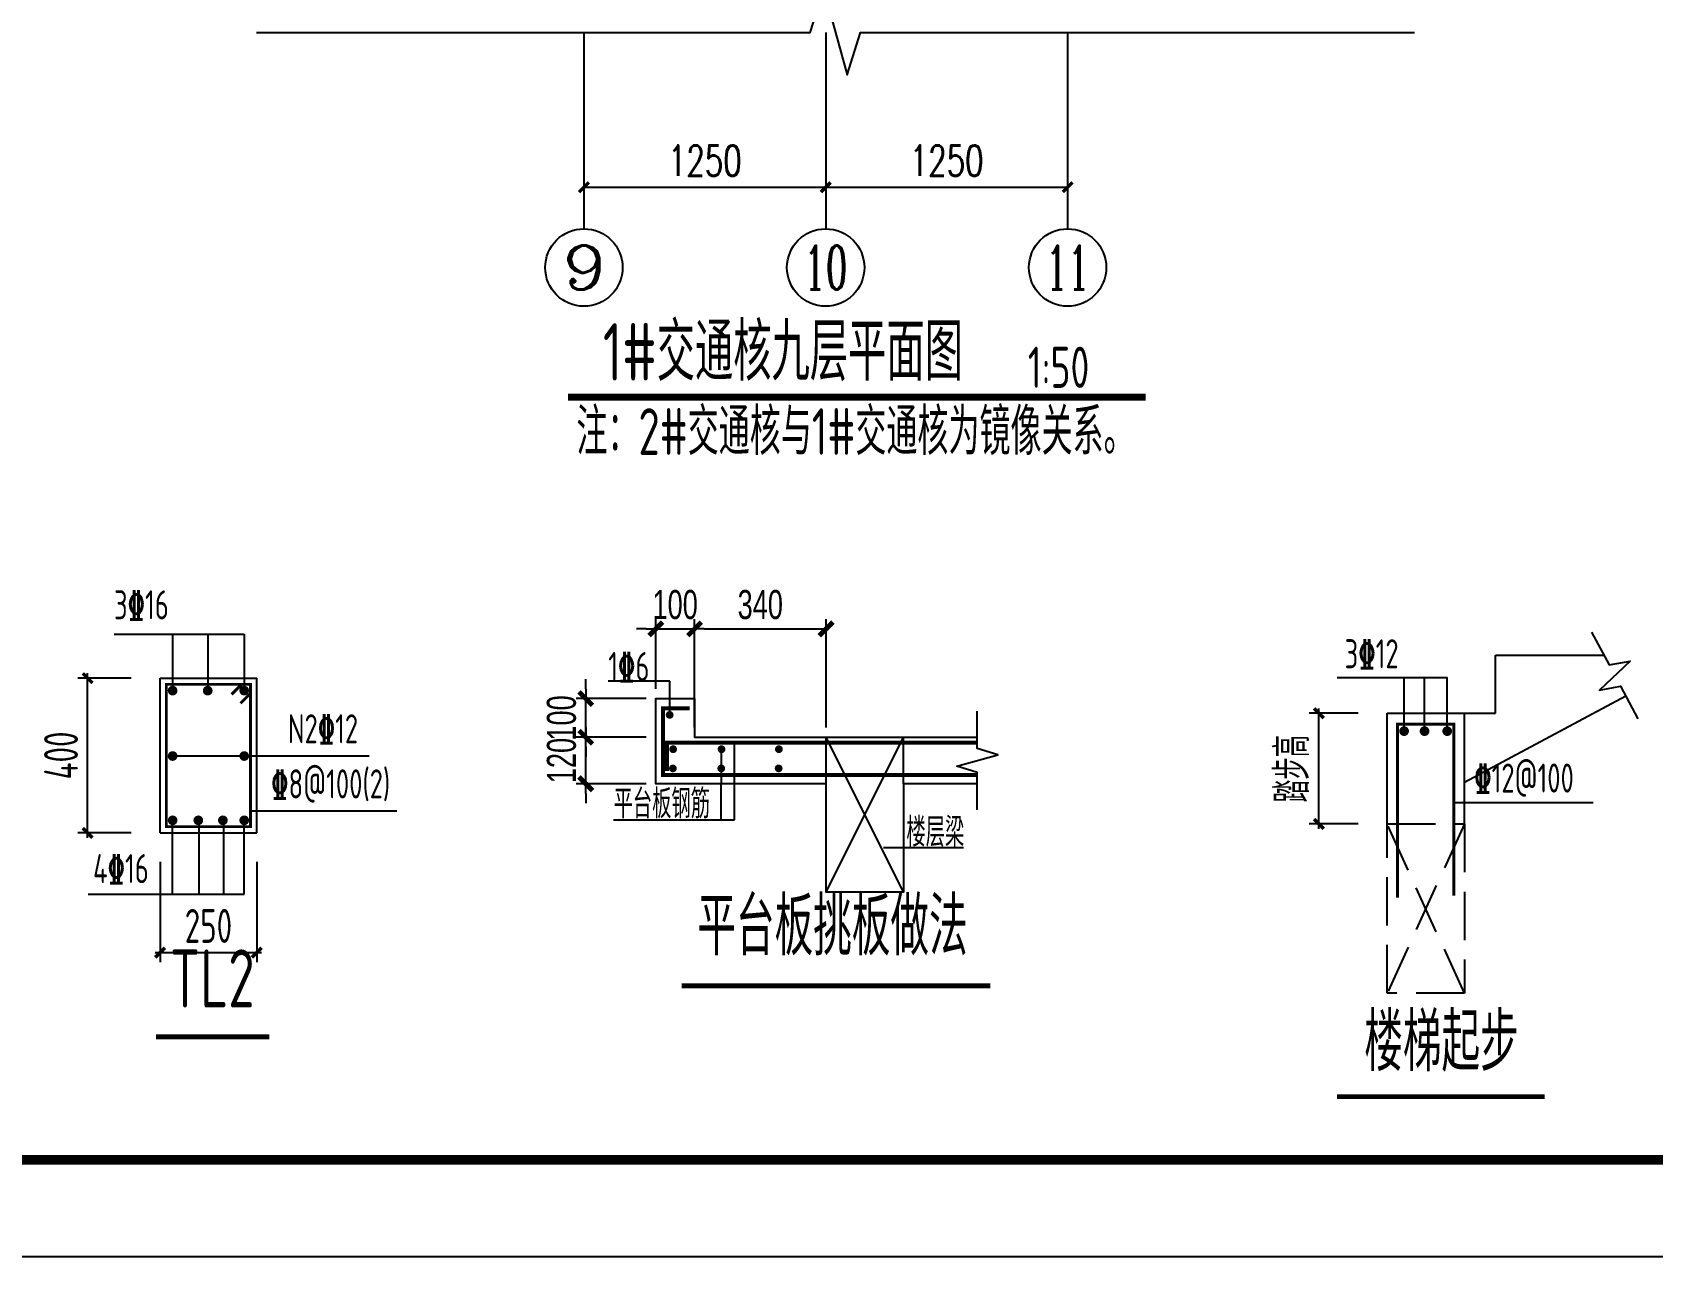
# Model space of a CAD drawing. Extents: x -1712635 to -854203, y -534641 to -21985.
# Drawn here: x -1017346 to -1008971, y -130393 to -124068 of the extents above; entities that cross this region are included whole.
import ezdxf
from ezdxf.enums import TextEntityAlignment as Align

# ---------------------------------------------------------------- set-up
doc = ezdxf.new("R2010")
doc.units = 0
doc.header["$LTSCALE"] = 1000
doc.linetypes.add('DASH', pattern=[0.35, 0.25, -0.1])
doc.layers.get('0').update_dxf_attribs({"linetype": 'CONTINUOUS'})
doc.layers.get('Defpoints').update_dxf_attribs({"linetype": 'CONTINUOUS'})
for name, color, linetype in [('-TK', 7, 'CONTINUOUS'), ('A-AXIS_TEXT', 7, 'CONTINUOUS'), ('AXIS', 3, 'CONTINUOUS'), ('DIM', 2, 'CONTINUOUS'), ('DIM_SYMB', 3, 'CONTINUOUS'), ('FSK_DIM', 3, 'CONTINUOUS'), ('NUM', 7, 'CONTINUOUS'), ('PUB_DIM', 3, 'CONTINUOUS'), ('PUB_TEXT', 2, 'CONTINUOUS'), ('REIN', 6, 'CONTINUOUS'), ('S_E_STAIR', 4, 'CONTINUOUS'), ('Sbeam-s', 3, 'CONTINUOUS'), ('TEXT', 2, 'CONTINUOUS'), ('THIN', 7, 'CONTINUOUS'), ('WALL', 2, 'CONTINUOUS'), ('大样详图_文字', 60, 'CONTINUOUS'), ('结构大样', 132, 'CONTINUOUS')]:
    doc.layers.add(name, color=color, linetype=linetype)
doc.layers.add('AXIS_TEXT', color=7, linetype='CONTINUOUS', lineweight=20)
doc.styles.add('_TCH_AXIS', font='COMPLEX', dxfattribs={"bigfont": 'GBCBIG'})
doc.styles.add('_TCH_DIM_T3', font='SIMPLEX', dxfattribs={"width": 0.705882, "bigfont": 'GBCBIG'})
doc.styles.add('BW_Dim', font='Bweng.shx', dxfattribs={"width": 0.7, "bigfont": 'hztxt.shx'})
doc.styles.add('COMPLEX', font='COMPLEX')
doc.styles.add('TSSD_DIMENSION', font='Tssdeng.shx', dxfattribs={"width": 0.7, "bigfont": 'tssdchn.shx'})
doc.styles.add('TSSD_Norm', font='Tssdeng.shx', dxfattribs={"bigfont": 'tssdchn.shx'})
doc.styles.add('TSSD_REIN', font='tssdeng.shx', dxfattribs={"width": 0.7, "height": 300, "bigfont": 'tssdchn.shx'})
doc.dimstyles.new('_TCH_ARCH&&50', dxfattribs={"dimtxt": 157.5, "dimasz": 50, "dimexe": 125, "dimexo": 150, "dimgap": 58.75, "dimtad": 1, "dimdec": 0, "dimzin": 0, "dimdsep": 46, "dimtxsty": '_TCH_DIM_T3', "dimblk": 'ARCHTICK', "dimcen": 0.09, "dimclrt": 7, "dimazin": 0, "dimtfac": 1, "dimtdec": 0, "dimtix": 1, "dimtmove": 2, "dimatfit": 3, "dimldrblk": 'ARCHTICK', "dimfxl": 0, "dimtolj": 1, "dimtzin": 0, "dimarcsym": 0})
doc.dimstyles.new('Cyz_25_50', dxfattribs={"dimtxt": 150, "dimasz": 50, "dimexe": 50, "dimexo": 50, "dimgap": 50, "dimtad": 1, "dimdec": 0, "dimlfac": 0.5, "dimzin": 0, "dimdsep": 46, "dimtxsty": 'BW_Dim', "dimblk": '_bwk', "dimcen": 0, "dimclrt": 7, "dimadec": 0, "dimazin": 0, "dimtfac": 1, "dimtdec": 0, "dimtix": 1, "dimtmove": 2, "dimatfit": 0, "dimfxl": 0, "dimtolj": 1, "dimtzin": 0, "dimarcsym": 0})
doc.dimstyles.new('TSSD_50_50', dxfattribs={"dimtxt": 175, "dimasz": 50, "dimexe": 50, "dimexo": 150, "dimgap": 50, "dimtad": 1, "dimdec": 0, "dimzin": 0, "dimdsep": 46, "dimtxsty": 'TSSD_DIMENSION', "dimblk": 'ARCHTICK', "dimcen": 0, "dimdle": 25, "dimclrt": 7, "dimadec": 0, "dimazin": 0, "dimtfac": 1, "dimtdec": 0, "dimtix": 1, "dimtmove": 2, "dimatfit": 3, "dimfxl": 0, "dimtolj": 1, "dimtzin": 0, "dimarcsym": 0})

# ---------------------------------------------------------------- blocks, each defined once
blk = doc.blocks.new('A1')
blk.add_lwpolyline([(0, 59400), (0, 0), (84100, 0), (84100, 59400)], close=True)
at = {"const_width": 100}
blk.add_lwpolyline([(2500, 58400), (2500, 1000), (83100, 1000), (83100, 58400)], close=True, dxfattribs=at)
blk = doc.blocks.new('_bwk')
blk.add_line((-1, 0), (0, 0))
at = {"const_width": 0.5}
blk.add_lwpolyline([(-0.7, -0.7), (0.7, 0.7)], dxfattribs=at)
blk = doc.blocks.new('*D1306')
at = {"layer": 'Defpoints', "color": 0}
for p in [(-1013923.4, -127150), (-1014123.4, -127510), (-1013923.4, -127510)]:
    blk.add_point(p, dxfattribs=at)
at = {"layer": 'FSK_DIM', "color": 0, "lineweight": -2}
for p, q in [((-1014123.4, -127460), (-1014123.4, -127100)), ((-1013923.4, -127460), (-1013923.4, -127100)), ((-1014173.4, -127150), (-1014223.4, -127150)), ((-1014123.4, -127150), (-1013923.4, -127150)), ((-1013873.4, -127150), (-1013823.4, -127150))]:
    blk.add_line(p, q, dxfattribs=at)
at = {"layer": 'FSK_DIM', "color": 0, "lineweight": -2, "xscale": 50, "yscale": 50, "zscale": 50}
blk.add_blockref('_bwk', (-1014123.4, -127150), dxfattribs=at)
at = {"layer": 'FSK_DIM', "color": 0, "lineweight": -2, "xscale": 50, "yscale": 50, "zscale": 50, "rotation": 180}
blk.add_blockref('_bwk', (-1013923.4, -127150), dxfattribs=at)
at = {"layer": 'FSK_DIM', "color": 7, "insert": (-1014023.4, -127025), "char_height": 150, "attachment_point": 5, "style": 'BW_Dim'}
blk.add_mtext('\\A1;100', dxfattribs=at)
blk = doc.blocks.new('*D1307')
at = {"layer": 'Defpoints', "color": 0}
for p in [(-1013243.4, -127150), (-1013923.4, -127710), (-1013243.4, -127710)]:
    blk.add_point(p, dxfattribs=at)
at = {"layer": 'FSK_DIM', "color": 0, "lineweight": -2}
for p, q in [((-1013923.4, -127660), (-1013923.4, -127100)), ((-1013243.4, -127660), (-1013243.4, -127100)), ((-1013873.4, -127150), (-1013293.4, -127150))]:
    blk.add_line(p, q, dxfattribs=at)
at = {"layer": 'FSK_DIM', "color": 0, "lineweight": -2, "xscale": 50, "yscale": 50, "zscale": 50, "rotation": 180}
blk.add_blockref('_bwk', (-1013923.4, -127150), dxfattribs=at)
at = {"layer": 'FSK_DIM', "color": 0, "lineweight": -2, "xscale": 50, "yscale": 50, "zscale": 50}
blk.add_blockref('_bwk', (-1013243.4, -127150), dxfattribs=at)
at = {"layer": 'FSK_DIM', "color": 7, "insert": (-1013583.4, -127025), "char_height": 150, "attachment_point": 5, "style": 'BW_Dim'}
blk.add_mtext('\\A1;340', dxfattribs=at)
blk = doc.blocks.new('*D1308')
at = {"layer": 'Defpoints', "color": 0}
for p in [(-1014485.4, -127710), (-1014123.4, -127710), (-1014123.4, -127950)]:
    blk.add_point(p, dxfattribs=at)
at = {"layer": 'FSK_DIM', "color": 0, "lineweight": -2}
for p, q in [((-1014485.4, -127660), (-1014485.4, -127610)), ((-1014173.4, -127710), (-1014535.4, -127710)), ((-1014485.4, -127950), (-1014485.4, -127710)), ((-1014173.4, -127950), (-1014535.4, -127950)), ((-1014485.4, -128000), (-1014485.4, -128050))]:
    blk.add_line(p, q, dxfattribs=at)
at = {"layer": 'FSK_DIM', "color": 0, "lineweight": -2, "xscale": 50, "yscale": 50, "zscale": 50}
for p, rotation in [((-1014485.4, -127710), 270), ((-1014485.4, -127950), 90)]:
    blk.add_blockref('_bwk', p, dxfattribs=dict(at, rotation=rotation))
at = {"layer": 'FSK_DIM', "color": 7, "insert": (-1014610.4, -127830), "char_height": 150, "attachment_point": 5, "rotation": 90, "style": 'BW_Dim'}
blk.add_mtext('\\A1;120', dxfattribs=at)
blk = doc.blocks.new('*D1309')
at = {"layer": 'Defpoints', "color": 0}
for p in [(-1014485.4, -127510), (-1014123.4, -127510), (-1014123.4, -127710)]:
    blk.add_point(p, dxfattribs=at)
at = {"layer": 'FSK_DIM', "color": 0, "lineweight": -2}
for p, q in [((-1014485.4, -127460), (-1014485.4, -127410)), ((-1014173.4, -127510), (-1014535.4, -127510)), ((-1014485.4, -127710), (-1014485.4, -127510)), ((-1014173.4, -127710), (-1014535.4, -127710)), ((-1014485.4, -127760), (-1014485.4, -127810))]:
    blk.add_line(p, q, dxfattribs=at)
at = {"layer": 'FSK_DIM', "color": 0, "lineweight": -2, "xscale": 50, "yscale": 50, "zscale": 50}
for p, rotation in [((-1014485.4, -127510), 270), ((-1014485.4, -127710), 90)]:
    blk.add_blockref('_bwk', p, dxfattribs=dict(at, rotation=rotation))
at = {"layer": 'FSK_DIM', "color": 7, "insert": (-1014610.4, -127610), "char_height": 150, "attachment_point": 5, "rotation": 90, "style": 'BW_Dim'}
blk.add_mtext('\\A1;100', dxfattribs=at)
blk = doc.blocks.new('_ArchTick')
at = {"color": 0, "const_width": 0.35}
blk.add_lwpolyline([(-0.5, -0.5), (0.5, 0.5)], dxfattribs=at)
blk = doc.blocks.new('*D1310')
at = {"layer": 'Defpoints', "color": 0}
for p in [(-1010696.3, -127585.3), (-1010343.8, -127585.3), (-1010343.8, -128157.5)]:
    blk.add_point(p, dxfattribs=at)
at = {"layer": 'DIM', "color": 0, "lineweight": -2}
for p, q in [((-1010493.8, -127585.3), (-1010746.3, -127585.3)), ((-1010696.3, -128182.5), (-1010696.3, -127560.3)), ((-1010493.8, -128157.5), (-1010746.3, -128157.5))]:
    blk.add_line(p, q, dxfattribs=at)
at = {"layer": 'DIM', "color": 0, "lineweight": -2, "xscale": 50, "yscale": 50, "zscale": 50}
for p, rotation in [((-1010696.3, -127585.3), 90), ((-1010696.3, -128157.5), 270)]:
    blk.add_blockref('_ArchTick', p, dxfattribs=dict(at, rotation=rotation))
at = {"layer": 'DIM', "color": 7, "insert": (-1010833.8, -127871.4), "char_height": 175, "attachment_point": 5, "rotation": 90, "style": 'TSSD_DIMENSION'}
blk.add_mtext('\\A1;踏步高', dxfattribs=at)
blk = doc.blocks.new('*D1311')
at = {"layer": 'Defpoints', "color": 0}
for p in [(-1016685.7, -128203.9), (-1016185.7, -128203.9), (-1016185.7, -128822)]:
    blk.add_point(p, dxfattribs=at)
at = {"layer": 'DIM', "color": 0, "lineweight": -2}
for p, q in [((-1016685.7, -128353.9), (-1016685.7, -128872)), ((-1016185.7, -128353.9), (-1016185.7, -128872)), ((-1016710.7, -128822), (-1016160.7, -128822))]:
    blk.add_line(p, q, dxfattribs=at)
at = {"layer": 'DIM', "color": 0, "lineweight": -2, "xscale": 50, "yscale": 50, "zscale": 50, "rotation": 180}
blk.add_blockref('_ArchTick', (-1016685.7, -128822), dxfattribs=at)
at = {"layer": 'DIM', "color": 0, "lineweight": -2, "xscale": 50, "yscale": 50, "zscale": 50}
blk.add_blockref('_ArchTick', (-1016185.7, -128822), dxfattribs=at)
at = {"layer": 'DIM', "color": 7, "insert": (-1016435.7, -128684.5), "char_height": 175, "attachment_point": 5, "style": 'TSSD_DIMENSION'}
blk.add_mtext('\\A1;250', dxfattribs=at)
blk = doc.blocks.new('*D1312')
at = {"layer": 'Defpoints', "color": 0}
for p in [(-1017060.2, -127403.9), (-1016685.7, -127403.9), (-1016685.7, -128203.9)]:
    blk.add_point(p, dxfattribs=at)
at = {"layer": 'DIM', "color": 0, "lineweight": -2}
for p, q in [((-1016835.7, -127403.9), (-1017110.2, -127403.9)), ((-1017060.2, -128228.9), (-1017060.2, -127378.9)), ((-1016835.7, -128203.9), (-1017110.2, -128203.9))]:
    blk.add_line(p, q, dxfattribs=at)
at = {"layer": 'DIM', "color": 0, "lineweight": -2, "xscale": 50, "yscale": 50, "zscale": 50}
for p, rotation in [((-1017060.2, -127403.9), 90), ((-1017060.2, -128203.9), 270)]:
    blk.add_blockref('_ArchTick', p, dxfattribs=dict(at, rotation=rotation))
at = {"layer": 'DIM', "color": 7, "insert": (-1017197.7, -127803.9), "char_height": 175, "attachment_point": 5, "rotation": 90, "style": 'TSSD_DIMENSION'}
blk.add_mtext('\\A1;400', dxfattribs=at)
blk = doc.blocks.new('_AXISO')
blk.add_circle((0, 0), 0.5)
at = {"layer": 'A-AXIS_TEXT', "style": 'COMPLEX', "width": 1.041667}
blk.add_attdef('A', text='', height=0.56, dxfattribs=at).set_placement((-0.25, -0.28), (0.25, -0.28), align=Align.FIT)
blk = doc.blocks.new('*D1286')
at = {"layer": 'Defpoints', "color": 0}
for p in [(-1014494.9, -124068.2), (-1013245.4, -124068.2), (-1013245.4, -124868.2)]:
    blk.add_point(p, dxfattribs=at)
at = {"layer": 'PUB_DIM', "color": 0, "lineweight": -2}
for p, q in [((-1014494.9, -124218.2), (-1014494.9, -124993.2)), ((-1013245.4, -124218.2), (-1013245.4, -124993.2)), ((-1014494.9, -124868.2), (-1013245.4, -124868.2))]:
    blk.add_line(p, q, dxfattribs=at)
at = {"layer": 'PUB_DIM', "color": 0, "lineweight": -2, "xscale": 50, "yscale": 50, "zscale": 50, "rotation": 180}
blk.add_blockref('_ArchTick', (-1014494.9, -124868.2), dxfattribs=at)
at = {"layer": 'PUB_DIM', "color": 0, "lineweight": -2, "xscale": 50, "yscale": 50, "zscale": 50}
blk.add_blockref('_ArchTick', (-1013245.4, -124868.2), dxfattribs=at)
at = {"layer": 'PUB_DIM', "color": 7, "insert": (-1013870.1, -124730.7), "char_height": 157.5, "attachment_point": 5, "style": '_TCH_DIM_T3'}
blk.add_mtext('\\A1;1250', dxfattribs=at)
blk = doc.blocks.new('*D1287')
at = {"layer": 'Defpoints', "color": 0}
for p in [(-1013245.4, -124068.2), (-1011994.9, -124068.2), (-1011994.9, -124868.2)]:
    blk.add_point(p, dxfattribs=at)
at = {"layer": 'PUB_DIM', "color": 0, "lineweight": -2}
for p, q in [((-1013245.4, -124218.2), (-1013245.4, -124993.2)), ((-1011994.9, -124218.2), (-1011994.9, -124993.2)), ((-1013245.4, -124868.2), (-1011994.9, -124868.2))]:
    blk.add_line(p, q, dxfattribs=at)
at = {"layer": 'PUB_DIM', "color": 0, "lineweight": -2, "xscale": 50, "yscale": 50, "zscale": 50, "rotation": 180}
blk.add_blockref('_ArchTick', (-1013245.4, -124868.2), dxfattribs=at)
at = {"layer": 'PUB_DIM', "color": 0, "lineweight": -2, "xscale": 50, "yscale": 50, "zscale": 50}
blk.add_blockref('_ArchTick', (-1011994.9, -124868.2), dxfattribs=at)
at = {"layer": 'PUB_DIM', "color": 7, "insert": (-1012620.1, -124730.7), "char_height": 157.5, "attachment_point": 5, "style": '_TCH_DIM_T3'}
blk.add_mtext('\\A1;1250', dxfattribs=at)

msp = doc.modelspace()

# ---------------------------------------------------------------- linework, layer by layer
at = {"layer": 'AXIS'}
for p, q in [((-1014494.9, -124068.17), (-1014494.9, -125082.78)), ((-1013245.38, -124068.17), (-1013245.38, -125082.78)), ((-1011994.9, -124068.17), (-1011994.9, -125082.78))]:
    msp.add_line(p, q, dxfattribs=at)
at = {"layer": 'DIM_SYMB', "const_width": 35}
msp.add_lwpolyline([(-1014576.61, -125952.74), (-1011592, -125952.74)], dxfattribs=at)
at = {"layer": 'NUM', "color": 7, "const_width": 25}
for points in [[(-1013989.09, -128994.3), (-1012395.03, -128994.3)], [(-1016705.99, -129257.42), (-1016120.93, -129257.42)], [(-1010602.7, -129566.46), (-1009529.64, -129566.46)]]:
    msp.add_lwpolyline(points, dxfattribs=at)
at = {"layer": 'REIN'}
for points, const_width in [([(-1016316.15, -127488.33), (-1016264.17, -127436.39), (-1016218.24, -127436.39), (-1016218.24, -128171.39), (-1016653.24, -128171.39), (-1016653.24, -127436.39), (-1016218.24, -127436.39), (-1016218.24, -127482.32), (-1016270.18, -127534.3)], 15), ([(-1013948.94, -127560.22), (-1014086.43, -127560.22), (-1014086.43, -127904.74), (-1012461.69, -127904.74)], 20), ([(-1010289.96, -128537.95), (-1010289.96, -127642.66), (-1009998.69, -127642.66), (-1009998.69, -128527.45)], 15), ([(-1014065.21, -127884.1), (-1014065.21, -127737.27), (-1012461.69, -127737.27)], 20)]:
    msp.add_lwpolyline(points, dxfattribs=dict(at, const_width=const_width))
for points, const_width in [([(-1016633.24, -127468.89, 1), (-1016608.24, -127468.89, 1)], 25), ([(-1016451.89, -127468.89, 1), (-1016426.89, -127468.89, 1)], 25), ([(-1016263.24, -127468.89, 1), (-1016238.24, -127468.89, 1)], 25), ([(-1014061.74, -127594.18, 1), (-1014041.74, -127594.18, 1)], 20), ([(-1010268.31, -127678.14, 1), (-1010243.31, -127678.14, 1)], 25), ([(-1010162.55, -127678.14, 1), (-1010137.55, -127678.14, 1)], 25), ([(-1010045.39, -127678.14, 1), (-1010020.39, -127678.14, 1)], 25), ([(-1016633.24, -127806.67, 1), (-1016608.24, -127806.67, 1)], 25), ([(-1016263.24, -127806.67, 1), (-1016238.24, -127806.67, 1)], 25), ([(-1014043.69, -127771.51, 1), (-1014023.69, -127771.51, 1)], 20), ([(-1013793.79, -127771.51, 1), (-1013773.79, -127771.51, 1)], 20), ([(-1013497.24, -127771.51, 1), (-1013477.24, -127771.51, 1)], 20), ([(-1014044.97, -127870.63, 1), (-1014024.97, -127870.63, 1)], 20), ([(-1013795.08, -127870.63, 1), (-1013775.08, -127870.63, 1)], 20), ([(-1013498.53, -127870.63, 1), (-1013478.53, -127870.63, 1)], 20), ([(-1016633.24, -128138.89, 1), (-1016608.24, -128138.89, 1)], 25), ([(-1016500.59, -128138.89, 1), (-1016475.59, -128138.89, 1)], 25), ([(-1016373.62, -128138.89, 1), (-1016348.62, -128138.89, 1)], 25), ([(-1016263.24, -128138.89, 1), (-1016238.24, -128138.89, 1)], 25)]:
    msp.add_lwpolyline(points, format="xyb", close=True, dxfattribs=dict(at, const_width=const_width))
at = {"layer": 'S_E_STAIR', "color": 2}
for p, q in [((-1009783.76, -127585.27), (-1009783.76, -127285.27)), ((-1009783.76, -127285.27), (-1009223.76, -127285.27)), ((-1009110.43, -127496.83), (-1009943.76, -127943.26)), ((-1010343.76, -128157.54), (-1010343.76, -127585.27)), ((-1010343.76, -127585.27), (-1009783.76, -127585.27)), ((-1009943.76, -128157.54), (-1009943.76, -127585.27))]:
    msp.add_line(p, q, dxfattribs=at)
at = {"layer": 'Sbeam-s'}
for p, q in [((-1016685.74, -128203.89), (-1016685.74, -127403.89)), ((-1016685.74, -127403.89), (-1016185.74, -127403.89)), ((-1016185.74, -128203.89), (-1016185.74, -127403.89)), ((-1016685.74, -128203.89), (-1016185.74, -128203.89))]:
    msp.add_line(p, q, dxfattribs=at)
at = {"layer": 'TEXT'}
for p, q in [((-1016923.73, -127176.76), (-1016250.74, -127176.76)), ((-1016620.74, -127176.76), (-1016620.74, -127456.39)), ((-1016439.39, -127176.76), (-1016439.39, -127456.39)), ((-1016250.74, -127176.76), (-1016250.74, -127456.39)), ((-1010255.81, -127678.14), (-1010255.81, -127402.48)), ((-1010150.05, -127678.14), (-1010150.05, -127402.48)), ((-1015604.33, -127806.67), (-1016620.74, -127806.67)), ((-1015461.2, -128091.27), (-1016218.24, -128091.27)), ((-1016620.74, -128520.23), (-1016620.74, -128138.89)), ((-1016483.31, -128520.23), (-1016483.31, -128138.89)), ((-1016356.34, -128520.23), (-1016356.34, -128138.89)), ((-1016250.74, -128520.23), (-1016250.74, -128138.89)), ((-1017057.06, -128520.23), (-1016250.74, -128520.23))]:
    msp.add_line(p, q, dxfattribs=at)
for points in [[(-1010032.89, -127678.14), (-1010032.89, -127402.48), (-1010601.58, -127402.48)], [(-1009998.69, -128047.17), (-1009278.33, -128047.17)]]:
    msp.add_lwpolyline(points, dxfattribs=at)
at = {"layer": 'THIN'}
for points in [[(-1016188.04, -124068.17), (-1013325.02, -124068.17), (-1013255.02, -123848.17), (-1013135.02, -124288.17), (-1013065.02, -124068.17), (-1010202.01, -124068.17)], [(-1012461.69, -128084.38), (-1012461.69, -127892.38), (-1012567.29, -127858.78), (-1012356.09, -127801.18), (-1012461.69, -127767.58), (-1012461.69, -127575.58)]]:
    msp.add_lwpolyline(points, dxfattribs=at)
at = {"layer": 'THIN', "lineweight": -2}
msp.add_lwpolyline([(-1009287.23, -127166.8), (-1009196.56, -127336.05), (-1009087.61, -127315.8), (-1009246.58, -127466.31), (-1009137.63, -127446.06), (-1009046.96, -127615.3)], dxfattribs=at)
at = {"layer": 'WALL'}
for p, q in [((-1013243.44, -128509.98), (-1012843.44, -127709.98)), ((-1012843.44, -128509.98), (-1013243.44, -127709.98)), ((-1013243.44, -127949.98), (-1013243.44, -127709.98)), ((-1012843.44, -127949.98), (-1012843.44, -127709.98))]:
    msp.add_line(p, q, dxfattribs=at)
for points in [[(-1013243.44, -127949.98), (-1014123.44, -127949.98), (-1014123.44, -127509.98), (-1013923.44, -127509.98), (-1013923.44, -127709.98), (-1012461.69, -127709.98)], [(-1012461.69, -127949.98), (-1012843.44, -127949.98), (-1012843.44, -128509.98), (-1013243.44, -128509.98), (-1013243.44, -127949.98)]]:
    msp.add_lwpolyline(points, dxfattribs=at)
at = {"layer": '大样详图_文字', "color": 7}
for p, q in [((-1014051.74, -127420.08), (-1014369.21, -127420.08)), ((-1014051.74, -127594.18), (-1014051.74, -127420.08)), ((-1013785.08, -128136.19), (-1013783.79, -127771.51)), ((-1013716.45, -128136.19), (-1013716.45, -127737.27)), ((-1014342.22, -128136.19), (-1013716.45, -128136.19)), ((-1012533.09, -128281.85), (-1012946.21, -128281.85))]:
    msp.add_line(p, q, dxfattribs=at)
at = {"layer": '结构大样', "linetype": 'DASH'}
for p, q in [((-1009943.76, -129032.54), (-1010343.76, -128157.54)), ((-1009943.76, -128157.54), (-1010343.76, -129032.54))]:
    msp.add_line(p, q, dxfattribs=at)
msp.add_lwpolyline([(-1009943.76, -129032.54), (-1010343.76, -129032.54), (-1010343.76, -128157.54), (-1009943.76, -128157.54)], close=True, dxfattribs=at)

# ---------------------------------------------------------------- block references
at = {"layer": '-TK', "xscale": 0.5, "yscale": 0.5, "zscale": 0.5}
msp.add_blockref('A1', (-1029287.77, -130392.79), dxfattribs=at)
at = {"layer": 'AXIS'}
ref = msp.add_blockref('_AXISO', (-1014494.9, -125282.78), dxfattribs=dict(at, xscale=400, yscale=400, zscale=400))
ref.add_attrib('A', '9', dxfattribs={"layer": 'AXIS_TEXT', "height": 226.27, "style": '_TCH_AXIS', "width": 1.5}).set_placement((-1014608.04, -125395.91), (-1014381.76, -125395.91), align=Align.FIT)
ref = msp.add_blockref('_AXISO', (-1013245.38, -125282.78), dxfattribs=dict(at, xscale=400, yscale=400, zscale=400))
ref.add_attrib('A', '10', dxfattribs={"layer": 'AXIS_TEXT', "height": 226.274, "style": '_TCH_AXIS', "width": 0.724138}).set_placement((-1013358.52, -125395.91), (-1013132.24, -125395.91), align=Align.FIT)
ref = msp.add_blockref('_AXISO', (-1011994.9, -125282.78), dxfattribs=dict(at, xscale=400, yscale=400, zscale=400))
ref.add_attrib('A', '11', dxfattribs={"layer": 'AXIS_TEXT', "height": 226.274, "style": '_TCH_AXIS', "width": 0.875}).set_placement((-1012108.04, -125395.91), (-1011881.76, -125395.91), align=Align.FIT)

# ---------------------------------------------------------------- texts
at = {"layer": 'NUM', "color": 1, "style": 'TSSD_Norm', "width": 0.7}
for s, p in [('平台板挑板做法', (-1013210.08, -128926.26)), ('楼梯起步', (-1010062.41, -129524.92))]:
    msp.add_text(s, height=300, dxfattribs=at).set_placement(p, align=Align.BOTTOM_CENTER)
msp.add_text('TL2', height=300, dxfattribs=at).set_placement((-1016635.76, -129195.88), align=Align.BOTTOM_LEFT)
at = {"layer": 'PUB_TEXT', "style": 'TSSD_REIN', "width": 0.7}
for s, height, p in [('1#交通核九层平面图', 297.5, (-1014396.69, -125867.58)), ('1:50', 212.5, (-1012200.58, -125904.49))]:
    msp.add_text(s, height=height, dxfattribs=at).set_placement(p)
at = {"layer": 'PUB_TEXT', "color": 1, "style": 'TSSD_REIN', "width": 0.7}
msp.add_text('注：2#交通核与1#交通核为镜像关系。', height=241.1348, dxfattribs=at).set_placement((-1014533.81, -126251.04))
at = {"layer": 'THIN', "color": 0, "style": 'TSSD_REIN', "width": 0.7}
for s, p in [('3\x8416', (-1016923.73, -127145.51)), ('3%%13212', (-1010563.02, -127398.4)), ('N2\x8412', (-1016025.19, -127786.02)), ('\x848@100(2)', (-1016111.53, -128070.62)), ('%%13212@100', (-1009893.28, -128040.48)), ('4%%13216', (-1017032.02, -128508.38))]:
    msp.add_text(s, height=150, dxfattribs=at).set_placement(p, align=Align.BOTTOM_LEFT)
at = {"layer": '大样详图_文字', "color": 7, "style": 'TSSD_REIN', "width": 0.7}
for s, p in [('1\x846', (-1014369.09, -127419.16)), ('平台板钢筋', (-1014341.84, -128128.75)), ('楼层梁', (-1012828.31, -128275.08))]:
    msp.add_text(s, height=150, dxfattribs=at).set_placement(p)

# ---------------------------------------------------------------- dimensions: what is measured, and where the dimension line sits
at = {"layer": 'DIM'}
dim = msp.add_linear_dim(base=(-1017060.21, -127403.89), p1=(-1016685.74, -128203.89), p2=(-1016685.74, -127403.89), angle=90, dimstyle='TSSD_50_50', override={"dimlfac": 0.5}, dxfattribs=at)
dim.commit()
dim.dimension.update_dxf_attribs({"geometry": '*D1312', "text_midpoint": (-1017197.71, -127803.89)})
dim = msp.add_linear_dim(base=(-1010696.3, -127585.27), p1=(-1010343.76, -128157.54), p2=(-1010343.76, -127585.27), angle=90, text='踏步高', dimstyle='TSSD_50_50', override={"dimlfac": 0.5}, dxfattribs=at)
dim.commit()
dim.dimension.update_dxf_attribs({"geometry": '*D1310', "text_midpoint": (-1010833.8, -127871.41)})
dim = msp.add_linear_dim(base=(-1016185.74, -128822), p1=(-1016685.74, -128203.89), p2=(-1016185.74, -128203.89), dimstyle='TSSD_50_50', override={"dimlfac": 0.5}, dxfattribs=at)
dim.commit()
dim.dimension.update_dxf_attribs({"geometry": '*D1311', "text_midpoint": (-1016435.74, -128684.5)})
at = {"layer": 'FSK_DIM'}
for base, p1, p2, picture, middle in [((-1013923.44, -127149.98), (-1014123.44, -127509.98), (-1013923.44, -127509.98), '*D1306', (-1014023.44, -127024.98)), ((-1013243.44, -127149.98), (-1013923.44, -127709.98), (-1013243.44, -127709.98), '*D1307', (-1013583.44, -127024.98))]:
    dim = msp.add_linear_dim(base=base, p1=p1, p2=p2, dimstyle='Cyz_25_50', dxfattribs=at)
    dim.commit()
    dim.dimension.update_dxf_attribs({"geometry": picture, "text_midpoint": middle})
for base, p1, p2, picture, middle in [((-1014485.39, -127509.98), (-1014123.44, -127709.98), (-1014123.44, -127509.98), '*D1309', (-1014610.39, -127609.98)), ((-1014485.39, -127709.98), (-1014123.44, -127949.98), (-1014123.44, -127709.98), '*D1308', (-1014610.39, -127829.98))]:
    dim = msp.add_linear_dim(base=base, p1=p1, p2=p2, angle=90, dimstyle='Cyz_25_50', dxfattribs=at)
    dim.commit()
    dim.dimension.update_dxf_attribs({"geometry": picture, "text_midpoint": middle})
at = {"layer": 'PUB_DIM'}
for p1, p2, picture, middle in [((-1014494.9, -124068.17), (-1013245.38, -124068.17), '*D1286', (-1013870.14, -124730.67)), ((-1013245.38, -124068.17), (-1011994.9, -124068.17), '*D1287', (-1012620.14, -124730.67))]:
    dim = msp.add_aligned_dim(p1=p1, p2=p2, distance=-800, dimstyle='_TCH_ARCH&&50', dxfattribs=at)
    dim.commit()
    dim.dimension.update_dxf_attribs({"geometry": picture, "text_midpoint": middle})

doc.saveas('drawing.dxf')
